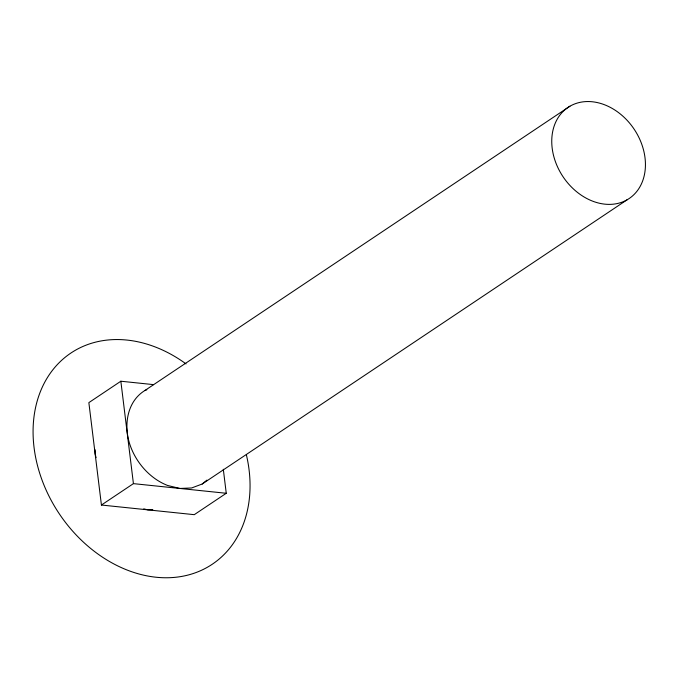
<?xml version="1.0" encoding="UTF-8"?>
<svg xmlns="http://www.w3.org/2000/svg" width="679" height="679" viewBox="0 0 679 679"><rect width="100%" height="100%" fill="white"/><g stroke="black" fill="none" stroke-linecap="round" stroke-linejoin="round"><path stroke-width="1.02" d="M569.936 106.213L144.899 390.501C126.353 401.858 123.434 426.802 130.343 445.848A54.863 42.769 56.2 0 0 167.611 485.468L179.842 488.456L191.639 487.963L202.206 484.008L627.243 199.719A54.863 42.769 56.2 0 0 616.354 111.033A54.863 42.769 56.2 0 0 552.171 148.141A54.863 42.769 56.2 0 0 627.243 199.719M202.206 484.008L206.9 480.112M153.547 384.628L120.845 381.225L88.856 402.63L101.426 505.032L194.262 514.674L226.26 493.277L223.306 469.248M101.426 505.032L133.423 483.635L226.26 493.277M144.899 390.501L146.817 389.78M152.767 509.649L147.844 509.853L143.77 508.86M96.062 457.663L95.145 453.827L95.128 449.804M120.845 381.225L133.423 483.635M246.367 454.752A127.066 99.049 56.2 0 1 145.179 575.503A127.066 99.049 56.2 0 1 35.121 409.743A127.066 99.049 56.2 0 1 186.046 363.902"/></g></svg>
